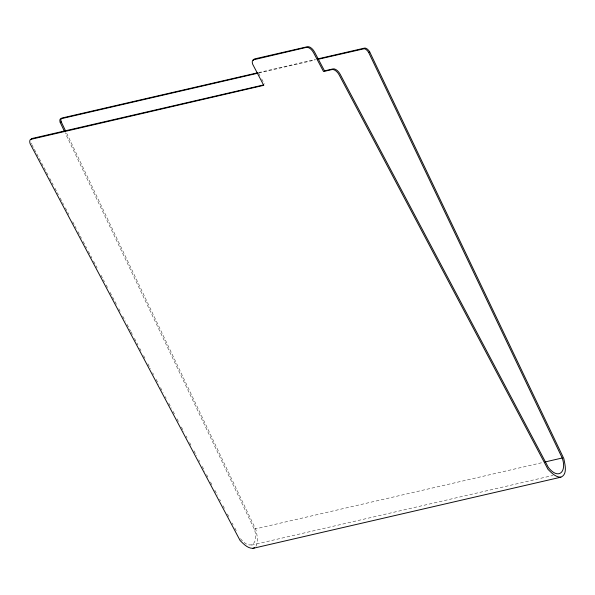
<?xml version="1.0" encoding="UTF-8"?>
<svg xmlns="http://www.w3.org/2000/svg" width="595" height="595" viewBox="0 0 595 595"><rect width="100%" height="100%" fill="white"/><g stroke="black" fill="none" stroke-linecap="round" stroke-linejoin="round"><path stroke-width="0.45" stroke-dasharray="2.98 2.23" d="M255.976 546.307C258.52 541.175 257.055 535.188 255.947 529.862L66.32 132.514M240.462 538.661C250.859 551.699 259.115 542.528 254.288 529.156L65.086 132.67M258.49 72.605L315.536 59.418M258.885 72.977L314.993 60.013M254.288 529.156L543.19 462.397M251.44 545.154L553.015 475.457M258.654 73.222L259.955 75.684M261.688 78.957L264.284 83.865M31.885 144.667L47.964 175.042M49.697 178.321L53.178 184.889M54.919 188.169L58.392 194.736M60.132 198.023L63.605 204.591M65.346 207.871L68.819 214.438M72.731 221.823L76.205 228.391M77.945 231.678L81.418 238.238M83.159 241.525L86.639 248.093M88.372 251.373L91.853 257.94M93.586 261.227L97.067 267.795M100.979 275.18L104.452 281.747M106.193 285.027L107.494 287.489M110.097 292.413L117.051 305.547M118.792 308.835L120.093 311.297M122.704 316.22L125.307 321.144M127.047 324.424L130.521 330.991M130.96 331.817L132.7 335.097M134.433 338.384L137.914 344.951M139.647 348.231L140.956 350.693M143.559 355.617L145.299 358.904M147.902 363.828L150.513 368.751M152.684 372.857L153.555 374.5M156.158 379.424L158.768 384.348M160.509 387.628L163.112 392.559M165.284 396.657L166.154 398.3M168.764 403.224L171.367 408.148M173.108 411.435L174.409 413.897M177.02 418.821L178.76 422.108M181.363 427.031L183.974 431.955M186.146 436.061L187.016 437.697M189.619 442.628L190.921 445.09M193.963 450.832L196.573 455.755M198.745 459.861L199.615 461.504M202.218 466.428L204.829 471.352M206.569 474.639L207.871 477.101M210.481 482.024L212.214 485.304M214.825 490.235L217.428 495.159M219.6 499.264L220.47 500.901M223.08 505.824L224.382 508.294M227.424 514.035L228.725 516.497M232.206 523.064L233.076 524.708M234.809 527.988L236.981 532.094M31.453 143.849A6.195 3.243 56.1 0 1 31.171 143.135"/><path stroke-width="0.89" d="M253.351 60.459A6.195 3.243 56.1 0 1 254.779 58.875L307.444 46.707A7.125 3.734 56.1 0 1 314.547 52.033L324.513 70.865L333.044 68.894A7.125 3.734 56.1 0 1 340.147 74.226L548.382 467.506C558.779 480.544 567.035 471.374 562.208 458.001L368.736 52.62L369.718 51.958L563.867 458.708C564.848 464.405 567.883 474.327 560.847 477.197L252.927 548.359C247.579 548.404 243.608 543.986 240.097 540.505L30.174 143.804A6.195 3.243 56.1 0 1 30.501 139.438L263.734 85.345L252.704 64.282A6.195 3.243 56.1 0 1 253.031 59.924L306.447 47.369A7.125 3.734 56.1 0 1 313.558 52.695L323.524 71.534L332.055 69.563A7.125 3.734 56.1 0 1 339.157 74.888L548.01 469.351C551.528 472.832 555.492 477.242 560.847 477.197M64.282 130.997L60.288 122.615L61.292 121.945A4.366 2.321 59.4 0 1 61.992 118.011L257.583 72.813M60.288 122.615L61.292 121.945L65.517 130.84M317.708 59.381L364.304 48.723A5.861 3.116 59.4 0 1 368.692 52.561L369.718 51.958A5.861 3.116 59.4 0 0 364.438 48.121L317.351 59.002M252.927 548.359L254.653 547.705M257.977 73.185L60.422 118.896A4.366 2.321 59.4 0 0 60.266 122.548M263.816 84.892L31.847 138.538A6.195 3.243 56.1 0 0 31.49 138.776M545.005 461.973L562.208 458.001M30.977 139.498A6.195 3.243 56.1 0 1 31.2 139.096"/></g></svg>
